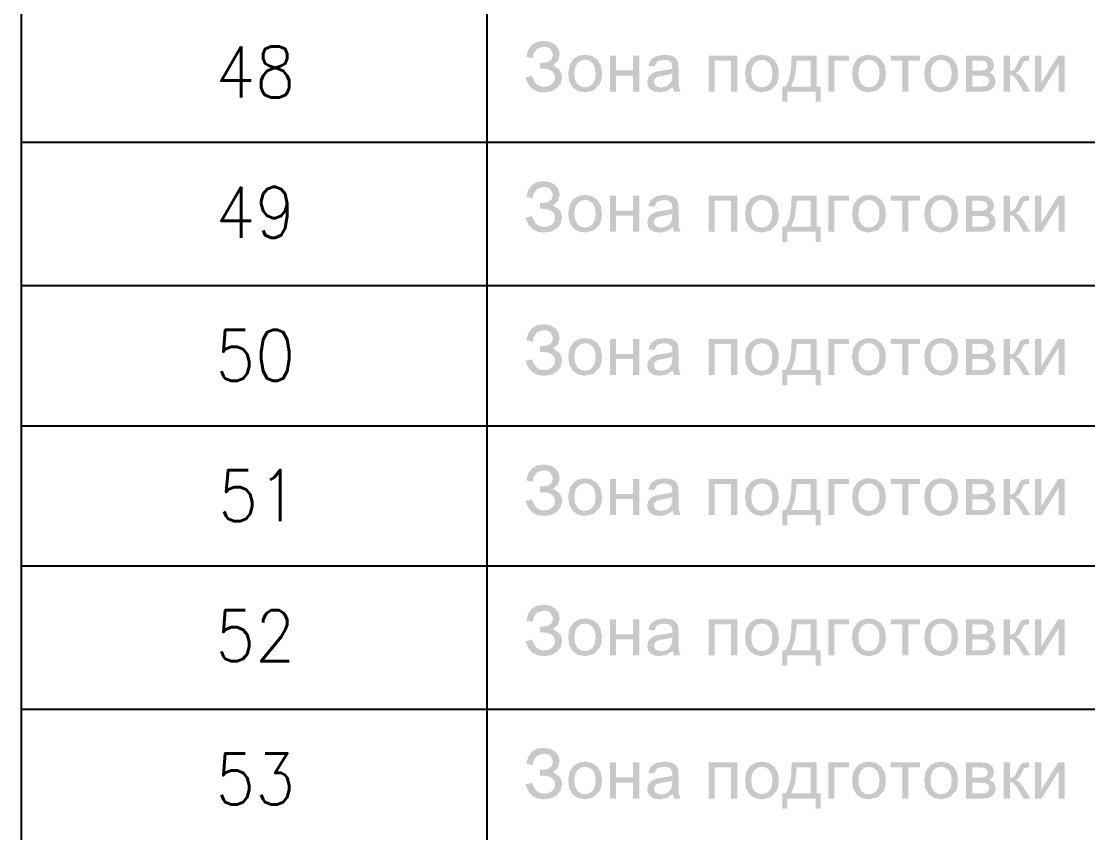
# Model space of a CAD drawing. Header units: millimetres. Extents: x 0 to 420, y 0 to 297.
# Drawn here: x 28.91 to 44.04, y 145.82 to 157.33 of the extents above; entities that cross this region are included whole.
import ezdxf

# ---------------------------------------------------------------- set-up
doc = ezdxf.new("R2010")
doc.units = ezdxf.units.MM
doc.layers.get('0').update_dxf_attribs({"linetype": 'CONTINUOUS'})
doc.styles.get("Standard").update_dxf_attribs({"font": 'STANDARD'})

msp = doc.modelspace()

# ---------------------------------------------------------------- hatches: boundary and pattern name
at = {"true_color": 0x0000fb}
for points in [[(36.063151, 156.536539), (36.152448, 156.55969), (36.207018, 156.456613), (36.258212, 156.417684), (36.323876, 156.404799), (36.390159, 156.414307), (36.440733, 156.442833), (36.472979, 156.485001), (36.483728, 156.535437), (36.47229, 156.587527), (36.438528, 156.628041), (36.384854, 156.654086), (36.315056, 156.662768), (36.270408, 156.662768), (36.270408, 156.744347), (36.369075, 156.751513), (36.429709, 156.789547), (36.456167, 156.859551), (36.419787, 156.940029), (36.377481, 156.965591), (36.322773, 156.974204), (36.231272, 156.947195), (36.178906, 156.876639), (36.164574, 156.810493), (36.074726, 156.830888), (36.102726, 156.929366), (36.153619, 156.999836), (36.227353, 157.042193), (36.323876, 157.056335), (36.416549, 157.041866), (36.488138, 156.998458), (36.533544, 156.935964), (36.548772, 156.863961), (36.525345, 156.775905), (36.455616, 156.710172), (36.546015, 156.648987), (36.573301, 156.598482), (36.582396, 156.539295), (36.564619, 156.455028), (36.511289, 156.386058), (36.42902, 156.340169), (36.324427, 156.324873), (36.232753, 156.338102), (36.158649, 156.377789), (36.102115, 156.443935)], [(37.262359, 156.849078), (37.349451, 156.849078), (37.349451, 156.636309), (37.58978, 156.636309), (37.58978, 156.849078), (37.676872, 156.849078), (37.676872, 156.336999), (37.58978, 156.336999), (37.58978, 156.5641), (37.349451, 156.5641), (37.349451, 156.336999), (37.262359, 156.336999)], [(38.661616, 156.849078), (39.065657, 156.849078), (39.065657, 156.336999), (38.979116, 156.336999), (38.979116, 156.77742), (38.748708, 156.77742), (38.748708, 156.336999), (38.661616, 156.336999)], [(40.358695, 156.849078), (40.653596, 156.849078), (40.653596, 156.77742), (40.445787, 156.77742), (40.445787, 156.336999), (40.358695, 156.336999)], [(41.241101, 156.849078), (41.657268, 156.849078), (41.657268, 156.77742), (41.492455, 156.77742), (41.492455, 156.336999), (41.406465, 156.336999), (41.406465, 156.77742), (41.241101, 156.77742)], [(42.847181, 156.849078), (42.934273, 156.849078), (42.934273, 156.628041), (42.992151, 156.643475), (43.012546, 156.67455), (43.041209, 156.73663), (43.063947, 156.786722), (43.08255, 156.816557), (43.11893, 156.842464), (43.186179, 156.849078), (43.203266, 156.849078), (43.203266, 156.77742), (43.179013, 156.777972), (43.135467, 156.767499), (43.122306, 156.746415), (43.104599, 156.70466), (43.068218, 156.635207), (43.017507, 156.599929), (43.073042, 156.566443), (43.12775, 156.495749), (43.222559, 156.336999), (43.127199, 156.336999), (43.034594, 156.495749), (42.984434, 156.558588), (42.934273, 156.574022), (42.934273, 156.336999), (42.847181, 156.336999)], [(43.289922, 156.849078), (43.377014, 156.849078), (43.377014, 156.458818), (43.617344, 156.849078), (43.71105, 156.849078), (43.71105, 156.336999), (43.62451, 156.336999), (43.62451, 156.725055), (43.383629, 156.336999), (43.289922, 156.336999)], [(36.063151, 154.546873), (36.152448, 154.570024), (36.207018, 154.466946), (36.258212, 154.428017), (36.323876, 154.415132), (36.390159, 154.424641), (36.440733, 154.453166), (36.472979, 154.495334), (36.483728, 154.54577), (36.47229, 154.59786), (36.438528, 154.638374), (36.384854, 154.664419), (36.315056, 154.673101), (36.270408, 154.673101), (36.270408, 154.754681), (36.369075, 154.761847), (36.429709, 154.79988), (36.456167, 154.869885), (36.419787, 154.950362), (36.377481, 154.975925), (36.322773, 154.984538), (36.231272, 154.957528), (36.178906, 154.886972), (36.164574, 154.820827), (36.074726, 154.841222), (36.102726, 154.9397), (36.153619, 155.010169), (36.227353, 155.052527), (36.323876, 155.066669), (36.416549, 155.052199), (36.488138, 155.008791), (36.533544, 154.946297), (36.548772, 154.874295), (36.525345, 154.786238), (36.455616, 154.720505), (36.546015, 154.659321), (36.573301, 154.608815), (36.582396, 154.549629), (36.564619, 154.465362), (36.511289, 154.396391), (36.42902, 154.350502), (36.324427, 154.335206), (36.232753, 154.348435), (36.158649, 154.388123), (36.102115, 154.454268)], [(37.262359, 154.859412), (37.349451, 154.859412), (37.349451, 154.646643), (37.58978, 154.646643), (37.58978, 154.859412), (37.676872, 154.859412), (37.676872, 154.347333), (37.58978, 154.347333), (37.58978, 154.574433), (37.349451, 154.574433), (37.349451, 154.347333), (37.262359, 154.347333)], [(38.661616, 154.859412), (39.065657, 154.859412), (39.065657, 154.347333), (38.979116, 154.347333), (38.979116, 154.787754), (38.748708, 154.787754), (38.748708, 154.347333), (38.661616, 154.347333)], [(40.358695, 154.859412), (40.653596, 154.859412), (40.653596, 154.787754), (40.445787, 154.787754), (40.445787, 154.347333), (40.358695, 154.347333)], [(41.241101, 154.859412), (41.657268, 154.859412), (41.657268, 154.787754), (41.492455, 154.787754), (41.492455, 154.347333), (41.406465, 154.347333), (41.406465, 154.787754), (41.241101, 154.787754)], [(42.847181, 154.859412), (42.934273, 154.859412), (42.934273, 154.638374), (42.992151, 154.653808), (43.012546, 154.684883), (43.041209, 154.746964), (43.063947, 154.797055), (43.08255, 154.82689), (43.11893, 154.852797), (43.186179, 154.859412), (43.203266, 154.859412), (43.203266, 154.787754), (43.179013, 154.788305), (43.135467, 154.777832), (43.122306, 154.756748), (43.104599, 154.714993), (43.068218, 154.64554), (43.017507, 154.610262), (43.073042, 154.576776), (43.12775, 154.506083), (43.222559, 154.347333), (43.127199, 154.347333), (43.034594, 154.506083), (42.984434, 154.568921), (42.934273, 154.584355), (42.934273, 154.347333), (42.847181, 154.347333)], [(43.289922, 154.859412), (43.377014, 154.859412), (43.377014, 154.469151), (43.617344, 154.859412), (43.71105, 154.859412), (43.71105, 154.347333), (43.62451, 154.347333), (43.62451, 154.735388), (43.383629, 154.347333), (43.289922, 154.347333)], [(36.063151, 152.514873), (36.152448, 152.538024), (36.207018, 152.434946), (36.258212, 152.396017), (36.323876, 152.383132), (36.390159, 152.392641), (36.440733, 152.421166), (36.472979, 152.463334), (36.483728, 152.51377), (36.47229, 152.56586), (36.438528, 152.606374), (36.384854, 152.632419), (36.315056, 152.641101), (36.270408, 152.641101), (36.270408, 152.722681), (36.369075, 152.729847), (36.429709, 152.76788), (36.456167, 152.837885), (36.419787, 152.918362), (36.377481, 152.943925), (36.322773, 152.952538), (36.231272, 152.925528), (36.178906, 152.854972), (36.164574, 152.788827), (36.074726, 152.809222), (36.102726, 152.9077), (36.153619, 152.978169), (36.227353, 153.020527), (36.323876, 153.034669), (36.416549, 153.020199), (36.488138, 152.976791), (36.533544, 152.914297), (36.548772, 152.842295), (36.525345, 152.754238), (36.455616, 152.688505), (36.546015, 152.627321), (36.573301, 152.576815), (36.582396, 152.517629), (36.564619, 152.433362), (36.511289, 152.364391), (36.42902, 152.318502), (36.324427, 152.303206), (36.232753, 152.316435), (36.158649, 152.356123), (36.102115, 152.422268)], [(37.262359, 152.827412), (37.349451, 152.827412), (37.349451, 152.614643), (37.58978, 152.614643), (37.58978, 152.827412), (37.676872, 152.827412), (37.676872, 152.315333), (37.58978, 152.315333), (37.58978, 152.542433), (37.349451, 152.542433), (37.349451, 152.315333), (37.262359, 152.315333)], [(38.661616, 152.827412), (39.065657, 152.827412), (39.065657, 152.315333), (38.979116, 152.315333), (38.979116, 152.755754), (38.748708, 152.755754), (38.748708, 152.315333), (38.661616, 152.315333)], [(40.358695, 152.827412), (40.653596, 152.827412), (40.653596, 152.755754), (40.445787, 152.755754), (40.445787, 152.315333), (40.358695, 152.315333)], [(41.241101, 152.827412), (41.657268, 152.827412), (41.657268, 152.755754), (41.492455, 152.755754), (41.492455, 152.315333), (41.406465, 152.315333), (41.406465, 152.755754), (41.241101, 152.755754)], [(42.847181, 152.827412), (42.934273, 152.827412), (42.934273, 152.606374), (42.992151, 152.621808), (43.012546, 152.652883), (43.041209, 152.714964), (43.063947, 152.765055), (43.08255, 152.79489), (43.11893, 152.820797), (43.186179, 152.827412), (43.203266, 152.827412), (43.203266, 152.755754), (43.179013, 152.756305), (43.135467, 152.745832), (43.122306, 152.724748), (43.104599, 152.682993), (43.068218, 152.61354), (43.017507, 152.578262), (43.073042, 152.544776), (43.12775, 152.474083), (43.222559, 152.315333), (43.127199, 152.315333), (43.034594, 152.474083), (42.984434, 152.536921), (42.934273, 152.552355), (42.934273, 152.315333), (42.847181, 152.315333)], [(43.289922, 152.827412), (43.377014, 152.827412), (43.377014, 152.437151), (43.617344, 152.827412), (43.71105, 152.827412), (43.71105, 152.315333), (43.62451, 152.315333), (43.62451, 152.703388), (43.383629, 152.315333), (43.289922, 152.315333)], [(36.063151, 150.525206), (36.152448, 150.548357), (36.207018, 150.44528), (36.258212, 150.40635), (36.323876, 150.393466), (36.390159, 150.402974), (36.440733, 150.431499), (36.472979, 150.473667), (36.483728, 150.524104), (36.47229, 150.576193), (36.438528, 150.616708), (36.384854, 150.642753), (36.315056, 150.651434), (36.270408, 150.651434), (36.270408, 150.733014), (36.369075, 150.74018), (36.429709, 150.778214), (36.456167, 150.848218), (36.419787, 150.928696), (36.377481, 150.954258), (36.322773, 150.962871), (36.231272, 150.935861), (36.178906, 150.865306), (36.164574, 150.79916), (36.074726, 150.819555), (36.102726, 150.918033), (36.153619, 150.988502), (36.227353, 151.03086), (36.323876, 151.045002), (36.416549, 151.030533), (36.488138, 150.987124), (36.533544, 150.92463), (36.548772, 150.852628), (36.525345, 150.764571), (36.455616, 150.698839), (36.546015, 150.637654), (36.573301, 150.587149), (36.582396, 150.527962), (36.564619, 150.443695), (36.511289, 150.374724), (36.42902, 150.328836), (36.324427, 150.313539), (36.232753, 150.326768), (36.158649, 150.366456), (36.102115, 150.432602)], [(37.262359, 150.837745), (37.349451, 150.837745), (37.349451, 150.624976), (37.58978, 150.624976), (37.58978, 150.837745), (37.676872, 150.837745), (37.676872, 150.325666), (37.58978, 150.325666), (37.58978, 150.552767), (37.349451, 150.552767), (37.349451, 150.325666), (37.262359, 150.325666)], [(38.661616, 150.837745), (39.065657, 150.837745), (39.065657, 150.325666), (38.979116, 150.325666), (38.979116, 150.766087), (38.748708, 150.766087), (38.748708, 150.325666), (38.661616, 150.325666)], [(40.358695, 150.837745), (40.653596, 150.837745), (40.653596, 150.766087), (40.445787, 150.766087), (40.445787, 150.325666), (40.358695, 150.325666)], [(41.241101, 150.837745), (41.657268, 150.837745), (41.657268, 150.766087), (41.492455, 150.766087), (41.492455, 150.325666), (41.406465, 150.325666), (41.406465, 150.766087), (41.241101, 150.766087)], [(42.847181, 150.837745), (42.934273, 150.837745), (42.934273, 150.616708), (42.992151, 150.632142), (43.012546, 150.663217), (43.041209, 150.725297), (43.063947, 150.775389), (43.08255, 150.805223), (43.11893, 150.83113), (43.186179, 150.837745), (43.203266, 150.837745), (43.203266, 150.766087), (43.179013, 150.766638), (43.135467, 150.756165), (43.122306, 150.735081), (43.104599, 150.693327), (43.068218, 150.623874), (43.017507, 150.588596), (43.073042, 150.555109), (43.12775, 150.484416), (43.222559, 150.325666), (43.127199, 150.325666), (43.034594, 150.484416), (42.984434, 150.547255), (42.934273, 150.562689), (42.934273, 150.325666), (42.847181, 150.325666)], [(43.289922, 150.837745), (43.377014, 150.837745), (43.377014, 150.447485), (43.617344, 150.837745), (43.71105, 150.837745), (43.71105, 150.325666), (43.62451, 150.325666), (43.62451, 150.713722), (43.383629, 150.325666), (43.289922, 150.325666)], [(36.063151, 148.535539), (36.152448, 148.55869), (36.207018, 148.455613), (36.258212, 148.416684), (36.323876, 148.403799), (36.390159, 148.413307), (36.440733, 148.441833), (36.472979, 148.484001), (36.483728, 148.534437), (36.47229, 148.586527), (36.438528, 148.627041), (36.384854, 148.653086), (36.315056, 148.661768), (36.270408, 148.661768), (36.270408, 148.743347), (36.369075, 148.750513), (36.429709, 148.788547), (36.456167, 148.858551), (36.419787, 148.939029), (36.377481, 148.964592), (36.322773, 148.973204), (36.231272, 148.946195), (36.178906, 148.875639), (36.164574, 148.809493), (36.074726, 148.829888), (36.102726, 148.928366), (36.153619, 148.998836), (36.227353, 149.041193), (36.323876, 149.055335), (36.416549, 149.040866), (36.488138, 148.997458), (36.533544, 148.934964), (36.548772, 148.862961), (36.525345, 148.774905), (36.455616, 148.709172), (36.546015, 148.647987), (36.573301, 148.597482), (36.582396, 148.538295), (36.564619, 148.454028), (36.511289, 148.385058), (36.42902, 148.339169), (36.324427, 148.323873), (36.232753, 148.337102), (36.158649, 148.376789), (36.102115, 148.442935)], [(37.262359, 148.848078), (37.349451, 148.848078), (37.349451, 148.635309), (37.58978, 148.635309), (37.58978, 148.848078), (37.676872, 148.848078), (37.676872, 148.335999), (37.58978, 148.335999), (37.58978, 148.5631), (37.349451, 148.5631), (37.349451, 148.335999), (37.262359, 148.335999)], [(38.661616, 148.848078), (39.065657, 148.848078), (39.065657, 148.335999), (38.979116, 148.335999), (38.979116, 148.77642), (38.748708, 148.77642), (38.748708, 148.335999), (38.661616, 148.335999)], [(40.358695, 148.848078), (40.653596, 148.848078), (40.653596, 148.77642), (40.445787, 148.77642), (40.445787, 148.335999), (40.358695, 148.335999)], [(41.241101, 148.848078), (41.657268, 148.848078), (41.657268, 148.77642), (41.492455, 148.77642), (41.492455, 148.335999), (41.406465, 148.335999), (41.406465, 148.77642), (41.241101, 148.77642)], [(42.847181, 148.848078), (42.934273, 148.848078), (42.934273, 148.627041), (42.992151, 148.642475), (43.012546, 148.67355), (43.041209, 148.73563), (43.063947, 148.785722), (43.08255, 148.815557), (43.11893, 148.841464), (43.186179, 148.848078), (43.203266, 148.848078), (43.203266, 148.77642), (43.179013, 148.776972), (43.135467, 148.766499), (43.122306, 148.745415), (43.104599, 148.70366), (43.068218, 148.634207), (43.017507, 148.598929), (43.073042, 148.565443), (43.12775, 148.494749), (43.222559, 148.335999), (43.127199, 148.335999), (43.034594, 148.494749), (42.984434, 148.557588), (42.934273, 148.573022), (42.934273, 148.335999), (42.847181, 148.335999)], [(43.289922, 148.848078), (43.377014, 148.848078), (43.377014, 148.457818), (43.617344, 148.848078), (43.71105, 148.848078), (43.71105, 148.335999), (43.62451, 148.335999), (43.62451, 148.724055), (43.383629, 148.335999), (43.289922, 148.335999)], [(36.063151, 146.503539), (36.152448, 146.52669), (36.207018, 146.423613), (36.258212, 146.384684), (36.323876, 146.371799), (36.390159, 146.381307), (36.440733, 146.409833), (36.472979, 146.452001), (36.483728, 146.502437), (36.47229, 146.554527), (36.438528, 146.595041), (36.384854, 146.621086), (36.315056, 146.629768), (36.270408, 146.629768), (36.270408, 146.711348), (36.369075, 146.718513), (36.429709, 146.756547), (36.456167, 146.826551), (36.419787, 146.907029), (36.377481, 146.932592), (36.322773, 146.941204), (36.231272, 146.914195), (36.178906, 146.843639), (36.164574, 146.777493), (36.074726, 146.797888), (36.102726, 146.896366), (36.153619, 146.966836), (36.227353, 147.009193), (36.323876, 147.023335), (36.416549, 147.008866), (36.488138, 146.965458), (36.533544, 146.902964), (36.548772, 146.830961), (36.525345, 146.742905), (36.455616, 146.677172), (36.546015, 146.615987), (36.573301, 146.565482), (36.582396, 146.506295), (36.564619, 146.422028), (36.511289, 146.353058), (36.42902, 146.307169), (36.324427, 146.291873), (36.232753, 146.305102), (36.158649, 146.344789), (36.102115, 146.410935)], [(37.262359, 146.816078), (37.349451, 146.816078), (37.349451, 146.603309), (37.58978, 146.603309), (37.58978, 146.816078), (37.676872, 146.816078), (37.676872, 146.303999), (37.58978, 146.303999), (37.58978, 146.5311), (37.349451, 146.5311), (37.349451, 146.303999), (37.262359, 146.303999)], [(38.661616, 146.816078), (39.065657, 146.816078), (39.065657, 146.303999), (38.979116, 146.303999), (38.979116, 146.74442), (38.748708, 146.74442), (38.748708, 146.303999), (38.661616, 146.303999)], [(40.358695, 146.816078), (40.653596, 146.816078), (40.653596, 146.74442), (40.445787, 146.74442), (40.445787, 146.303999), (40.358695, 146.303999)], [(41.241101, 146.816078), (41.657268, 146.816078), (41.657268, 146.74442), (41.492455, 146.74442), (41.492455, 146.303999), (41.406465, 146.303999), (41.406465, 146.74442), (41.241101, 146.74442)], [(42.847181, 146.816078), (42.934273, 146.816078), (42.934273, 146.595041), (42.992151, 146.610475), (43.012546, 146.64155), (43.041209, 146.70363), (43.063947, 146.753722), (43.08255, 146.783557), (43.11893, 146.809464), (43.186179, 146.816078), (43.203266, 146.816078), (43.203266, 146.74442), (43.179013, 146.744972), (43.135467, 146.734499), (43.122306, 146.713415), (43.104599, 146.67166), (43.068218, 146.602207), (43.017507, 146.566929), (43.073042, 146.533443), (43.12775, 146.462749), (43.222559, 146.303999), (43.127199, 146.303999), (43.034594, 146.462749), (42.984434, 146.525588), (42.934273, 146.541022), (42.934273, 146.303999), (42.847181, 146.303999)], [(43.289922, 146.816078), (43.377014, 146.816078), (43.377014, 146.425818), (43.617344, 146.816078), (43.71105, 146.816078), (43.71105, 146.303999), (43.62451, 146.303999), (43.62451, 146.692055), (43.383629, 146.303999), (43.289922, 146.303999)]]:
    msp.add_hatch(color=0, dxfattribs=at).paths.add_polyline_path(points, flags=0)
h = msp.add_hatch(color=0, dxfattribs=at)
h.paths.add_polyline_path([(36.668519, 156.593314), (36.688087, 156.716993), (36.747342, 156.803879), (36.820585, 156.846322), (36.908297, 156.860654), (37.004278, 156.843291), (37.080828, 156.791201), (37.131195, 156.708863), (37.148076, 156.60048), (37.140634, 156.511735), (37.11831, 156.444486), (37.032321, 156.356843), (36.908297, 156.325424), (36.811146, 156.342512), (36.734664, 156.394326), (36.685055, 156.478317)], flags=0)
h.paths.add_polyline_path([(36.757264, 156.593314), (36.768013, 156.506843), (36.800259, 156.445589), (36.848697, 156.40914), (36.908297, 156.397082), (36.967415, 156.409209), (37.015784, 156.44614), (37.04803, 156.508083), (37.058779, 156.596071), (37.04803, 156.679166), (37.015784, 156.739938), (36.967415, 156.776662), (36.908297, 156.788996), (36.848697, 156.776662), (36.800259, 156.739938), (36.768013, 156.678822)], flags=0)
h = msp.add_hatch(color=0, dxfattribs=at)
h.paths.add_polyline_path([(38.153675, 156.400389), (38.06052, 156.34196), (37.964608, 156.325424), (37.889919, 156.335759), (37.835073, 156.366765), (37.801104, 156.413618), (37.789873, 156.472047), (37.806961, 156.540398), (37.851609, 156.590558), (37.914448, 156.619222), (37.991618, 156.632451), (38.082431, 156.64568), (38.145958, 156.662216), (38.146509, 156.684816), (38.140377, 156.729947), (38.122256, 156.759781), (38.080501, 156.781623), (38.023037, 156.788996), (37.932638, 156.767499), (37.889643, 156.691431), (37.804756, 156.703006), (37.84279, 156.791201), (37.919409, 156.842464), (38.035715, 156.860654), (38.1421, 156.84522), (38.202733, 156.806084), (38.229743, 156.747655), (38.234153, 156.667177), (38.234153, 156.551422), (38.235462, 156.452686), (38.239665, 156.398184), (38.261713, 156.336999), (38.170763, 156.336999)], flags=0)
h.paths.add_polyline_path([(38.145958, 156.593866), (38.086909, 156.575951), (38.004296, 156.561344), (37.928779, 156.543705), (37.894604, 156.515593), (37.882477, 156.474252), (37.908384, 156.416374), (37.985554, 156.393223), (38.074851, 156.415272), (38.132178, 156.475354), (38.145958, 156.562446)], flags=0)
h = msp.add_hatch(color=0, dxfattribs=at)
h.paths.add_polyline_path([(39.176279, 156.593314), (39.195847, 156.716993), (39.255103, 156.803879), (39.328345, 156.846322), (39.416058, 156.860654), (39.512038, 156.843291), (39.588588, 156.791201), (39.638955, 156.708863), (39.655836, 156.60048), (39.648395, 156.511735), (39.626071, 156.444486), (39.540081, 156.356843), (39.416058, 156.325424), (39.318906, 156.342512), (39.242425, 156.394326), (39.192815, 156.478317)], flags=0)
h.paths.add_polyline_path([(39.265025, 156.593314), (39.275773, 156.506843), (39.308019, 156.445589), (39.356457, 156.40914), (39.416058, 156.397082), (39.475175, 156.409209), (39.523544, 156.44614), (39.555791, 156.508083), (39.566539, 156.596071), (39.555791, 156.679166), (39.523544, 156.739938), (39.475175, 156.776662), (39.416058, 156.788996), (39.356457, 156.776662), (39.308019, 156.739938), (39.275773, 156.678822)], flags=0)
h = msp.add_hatch(color=0, dxfattribs=at)
h.paths.add_polyline_path([(39.837918, 156.849078), (40.195106, 156.849078), (40.195106, 156.408657), (40.250779, 156.408657), (40.250779, 156.19203), (40.179121, 156.19203), (40.179121, 156.336999), (39.776182, 156.336999), (39.776182, 156.19203), (39.704524, 156.19203), (39.704524, 156.408657), (39.750275, 156.408657), (39.789859, 156.482667), (39.817661, 156.580705), (39.833681, 156.702825)], flags=0)
h.paths.add_polyline_path([(39.910679, 156.77742), (39.886356, 156.560379), (39.833509, 156.408657), (40.108565, 156.408657), (40.108565, 156.77742)], flags=0)
h = msp.add_hatch(color=0, dxfattribs=at)
h.paths.add_polyline_path([(40.694665, 156.593314), (40.714233, 156.716993), (40.773489, 156.803879), (40.846732, 156.846322), (40.934444, 156.860654), (41.030424, 156.843291), (41.106974, 156.791201), (41.157341, 156.708863), (41.174222, 156.60048), (41.166781, 156.511735), (41.144457, 156.444486), (41.058467, 156.356843), (40.934444, 156.325424), (40.837292, 156.342512), (40.760811, 156.394326), (40.711202, 156.478317)], flags=0)
h.paths.add_polyline_path([(40.783411, 156.593314), (40.794159, 156.506843), (40.826406, 156.445589), (40.874844, 156.40914), (40.934444, 156.397082), (40.993562, 156.409209), (41.041931, 156.44614), (41.074177, 156.508083), (41.084926, 156.596071), (41.074177, 156.679166), (41.041931, 156.739938), (40.993562, 156.776662), (40.934444, 156.788996), (40.874844, 156.776662), (40.826406, 156.739938), (40.794159, 156.678822)], flags=0)
h = msp.add_hatch(color=0, dxfattribs=at)
h.paths.add_polyline_path([(41.718364, 156.593314), (41.737932, 156.716993), (41.797188, 156.803879), (41.870431, 156.846322), (41.958143, 156.860654), (42.054123, 156.843291), (42.130673, 156.791201), (42.181041, 156.708863), (42.197922, 156.60048), (42.19048, 156.511735), (42.168156, 156.444486), (42.082166, 156.356843), (41.958143, 156.325424), (41.860991, 156.342512), (41.78451, 156.394326), (41.734901, 156.478317)], flags=0)
h.paths.add_polyline_path([(41.80711, 156.593314), (41.817859, 156.506843), (41.850105, 156.445589), (41.898543, 156.40914), (41.958143, 156.397082), (42.017261, 156.409209), (42.06563, 156.44614), (42.097876, 156.508083), (42.108625, 156.596071), (42.097876, 156.679166), (42.06563, 156.739938), (42.017261, 156.776662), (41.958143, 156.788996), (41.898543, 156.776662), (41.850105, 156.739938), (41.817859, 156.678822)], flags=0)
h = msp.add_hatch(color=0, dxfattribs=at)
h.paths.add_polyline_path([(42.312204, 156.849078), (42.512296, 156.849078), (42.576443, 156.845909), (42.621987, 156.836952), (42.683723, 156.791752), (42.709631, 156.713479), (42.694197, 156.648987), (42.648997, 156.603788), (42.708528, 156.558588), (42.732782, 156.480315), (42.717141, 156.416788), (42.680416, 156.372277), (42.622539, 156.34575), (42.543164, 156.336999), (42.312204, 156.336999)], flags=0)
h.paths.add_polyline_path([(42.399296, 156.633553), (42.491901, 156.633553), (42.567417, 156.639065), (42.6049, 156.662768), (42.621436, 156.705211), (42.592773, 156.761435), (42.553843, 156.773355), (42.494657, 156.77742), (42.399296, 156.77742)], flags=0)
h.paths.add_polyline_path([(42.399296, 156.408657), (42.513398, 156.408657), (42.575479, 156.41286), (42.614822, 156.425745), (42.643485, 156.484725), (42.6275, 156.529925), (42.586158, 156.556934), (42.504027, 156.562446), (42.399296, 156.562446)], flags=0)
h = msp.add_hatch(color=0, dxfattribs=at)
h.paths.add_polyline_path([(36.668519, 154.603648), (36.688087, 154.727327), (36.747342, 154.814212), (36.820585, 154.856656), (36.908297, 154.870987), (37.004278, 154.853624), (37.080828, 154.801534), (37.131195, 154.719196), (37.148076, 154.610814), (37.140634, 154.522068), (37.11831, 154.45482), (37.032321, 154.367176), (36.908297, 154.335757), (36.811146, 154.352845), (36.734664, 154.404659), (36.685055, 154.488651)], flags=0)
h.paths.add_polyline_path([(36.757264, 154.603648), (36.768013, 154.517176), (36.800259, 154.455922), (36.848697, 154.419473), (36.908297, 154.407415), (36.967415, 154.419542), (37.015784, 154.456473), (37.04803, 154.518416), (37.058779, 154.606404), (37.04803, 154.6895), (37.015784, 154.750271), (36.967415, 154.786996), (36.908297, 154.799329), (36.848697, 154.786996), (36.800259, 154.750271), (36.768013, 154.689155)], flags=0)
h = msp.add_hatch(color=0, dxfattribs=at)
h.paths.add_polyline_path([(38.153675, 154.410722), (38.06052, 154.352294), (37.964608, 154.335757), (37.889919, 154.346092), (37.835073, 154.377098), (37.801104, 154.423952), (37.789873, 154.48238), (37.806961, 154.550731), (37.851609, 154.600892), (37.914448, 154.629555), (37.991618, 154.642784), (38.082431, 154.656013), (38.145958, 154.67255), (38.146509, 154.69515), (38.140377, 154.74028), (38.122256, 154.770115), (38.080501, 154.791957), (38.023037, 154.799329), (37.932638, 154.777832), (37.889643, 154.701764), (37.804756, 154.71334), (37.84279, 154.801534), (37.919409, 154.852797), (38.035715, 154.870987), (38.1421, 154.855553), (38.202733, 154.816417), (38.229743, 154.757988), (38.234153, 154.677511), (38.234153, 154.561755), (38.235462, 154.463019), (38.239665, 154.408518), (38.261713, 154.347333), (38.170763, 154.347333)], flags=0)
h.paths.add_polyline_path([(38.145958, 154.604199), (38.086909, 154.586285), (38.004296, 154.571677), (37.928779, 154.554038), (37.894604, 154.525926), (37.882477, 154.484585), (37.908384, 154.426708), (37.985554, 154.403557), (38.074851, 154.425605), (38.132178, 154.485688), (38.145958, 154.57278)], flags=0)
h = msp.add_hatch(color=0, dxfattribs=at)
h.paths.add_polyline_path([(39.176279, 154.603648), (39.195847, 154.727327), (39.255103, 154.814212), (39.328345, 154.856656), (39.416058, 154.870987), (39.512038, 154.853624), (39.588588, 154.801534), (39.638955, 154.719196), (39.655836, 154.610814), (39.648395, 154.522068), (39.626071, 154.45482), (39.540081, 154.367176), (39.416058, 154.335757), (39.318906, 154.352845), (39.242425, 154.404659), (39.192815, 154.488651)], flags=0)
h.paths.add_polyline_path([(39.265025, 154.603648), (39.275773, 154.517176), (39.308019, 154.455922), (39.356457, 154.419473), (39.416058, 154.407415), (39.475175, 154.419542), (39.523544, 154.456473), (39.555791, 154.518416), (39.566539, 154.606404), (39.555791, 154.6895), (39.523544, 154.750271), (39.475175, 154.786996), (39.416058, 154.799329), (39.356457, 154.786996), (39.308019, 154.750271), (39.275773, 154.689155)], flags=0)
h = msp.add_hatch(color=0, dxfattribs=at)
h.paths.add_polyline_path([(39.837918, 154.859412), (40.195106, 154.859412), (40.195106, 154.418991), (40.250779, 154.418991), (40.250779, 154.202363), (40.179121, 154.202363), (40.179121, 154.347333), (39.776182, 154.347333), (39.776182, 154.202363), (39.704524, 154.202363), (39.704524, 154.418991), (39.750275, 154.418991), (39.789859, 154.493), (39.817661, 154.591039), (39.833681, 154.713159)], flags=0)
h.paths.add_polyline_path([(39.910679, 154.787754), (39.886356, 154.570713), (39.833509, 154.418991), (40.108565, 154.418991), (40.108565, 154.787754)], flags=0)
h = msp.add_hatch(color=0, dxfattribs=at)
h.paths.add_polyline_path([(40.694665, 154.603648), (40.714233, 154.727327), (40.773489, 154.814212), (40.846732, 154.856656), (40.934444, 154.870987), (41.030424, 154.853624), (41.106974, 154.801534), (41.157341, 154.719196), (41.174222, 154.610814), (41.166781, 154.522068), (41.144457, 154.45482), (41.058467, 154.367176), (40.934444, 154.335757), (40.837292, 154.352845), (40.760811, 154.404659), (40.711202, 154.488651)], flags=0)
h.paths.add_polyline_path([(40.783411, 154.603648), (40.794159, 154.517176), (40.826406, 154.455922), (40.874844, 154.419473), (40.934444, 154.407415), (40.993562, 154.419542), (41.041931, 154.456473), (41.074177, 154.518416), (41.084926, 154.606404), (41.074177, 154.6895), (41.041931, 154.750271), (40.993562, 154.786996), (40.934444, 154.799329), (40.874844, 154.786996), (40.826406, 154.750271), (40.794159, 154.689155)], flags=0)
h = msp.add_hatch(color=0, dxfattribs=at)
h.paths.add_polyline_path([(41.718364, 154.603648), (41.737932, 154.727327), (41.797188, 154.814212), (41.870431, 154.856656), (41.958143, 154.870987), (42.054123, 154.853624), (42.130673, 154.801534), (42.181041, 154.719196), (42.197922, 154.610814), (42.19048, 154.522068), (42.168156, 154.45482), (42.082166, 154.367176), (41.958143, 154.335757), (41.860991, 154.352845), (41.78451, 154.404659), (41.734901, 154.488651)], flags=0)
h.paths.add_polyline_path([(41.80711, 154.603648), (41.817859, 154.517176), (41.850105, 154.455922), (41.898543, 154.419473), (41.958143, 154.407415), (42.017261, 154.419542), (42.06563, 154.456473), (42.097876, 154.518416), (42.108625, 154.606404), (42.097876, 154.6895), (42.06563, 154.750271), (42.017261, 154.786996), (41.958143, 154.799329), (41.898543, 154.786996), (41.850105, 154.750271), (41.817859, 154.689155)], flags=0)
h = msp.add_hatch(color=0, dxfattribs=at)
h.paths.add_polyline_path([(42.312204, 154.859412), (42.512296, 154.859412), (42.576443, 154.856242), (42.621987, 154.847285), (42.683723, 154.802085), (42.709631, 154.723813), (42.694197, 154.659321), (42.648997, 154.614121), (42.708528, 154.568921), (42.732782, 154.490649), (42.717141, 154.427121), (42.680416, 154.38261), (42.622539, 154.356083), (42.543164, 154.347333), (42.312204, 154.347333)], flags=0)
h.paths.add_polyline_path([(42.399296, 154.643887), (42.491901, 154.643887), (42.567417, 154.649399), (42.6049, 154.673101), (42.621436, 154.715545), (42.592773, 154.771768), (42.553843, 154.783689), (42.494657, 154.787754), (42.399296, 154.787754)], flags=0)
h.paths.add_polyline_path([(42.399296, 154.418991), (42.513398, 154.418991), (42.575479, 154.423194), (42.614822, 154.436078), (42.643485, 154.495058), (42.6275, 154.540258), (42.586158, 154.567268), (42.504027, 154.57278), (42.399296, 154.57278)], flags=0)
h = msp.add_hatch(color=0, dxfattribs=at)
h.paths.add_polyline_path([(36.668519, 152.571648), (36.688087, 152.695327), (36.747342, 152.782212), (36.820585, 152.824656), (36.908297, 152.838987), (37.004278, 152.821624), (37.080828, 152.769534), (37.131195, 152.687196), (37.148076, 152.578814), (37.140634, 152.490068), (37.11831, 152.42282), (37.032321, 152.335176), (36.908297, 152.303757), (36.811146, 152.320845), (36.734664, 152.372659), (36.685055, 152.456651)], flags=0)
h.paths.add_polyline_path([(36.757264, 152.571648), (36.768013, 152.485176), (36.800259, 152.423922), (36.848697, 152.387473), (36.908297, 152.375415), (36.967415, 152.387542), (37.015784, 152.424473), (37.04803, 152.486416), (37.058779, 152.574404), (37.04803, 152.6575), (37.015784, 152.718271), (36.967415, 152.754996), (36.908297, 152.767329), (36.848697, 152.754996), (36.800259, 152.718271), (36.768013, 152.657155)], flags=0)
h = msp.add_hatch(color=0, dxfattribs=at)
h.paths.add_polyline_path([(38.153675, 152.378722), (38.06052, 152.320294), (37.964608, 152.303757), (37.889919, 152.314092), (37.835073, 152.345098), (37.801104, 152.391952), (37.789873, 152.45038), (37.806961, 152.518731), (37.851609, 152.568892), (37.914448, 152.597555), (37.991618, 152.610784), (38.082431, 152.624013), (38.145958, 152.64055), (38.146509, 152.66315), (38.140377, 152.70828), (38.122256, 152.738115), (38.080501, 152.759957), (38.023037, 152.767329), (37.932638, 152.745832), (37.889643, 152.669764), (37.804756, 152.68134), (37.84279, 152.769534), (37.919409, 152.820797), (38.035715, 152.838987), (38.1421, 152.823553), (38.202733, 152.784417), (38.229743, 152.725988), (38.234153, 152.645511), (38.234153, 152.529755), (38.235462, 152.431019), (38.239665, 152.376518), (38.261713, 152.315333), (38.170763, 152.315333)], flags=0)
h.paths.add_polyline_path([(38.145958, 152.572199), (38.086909, 152.554285), (38.004296, 152.539677), (37.928779, 152.522038), (37.894604, 152.493926), (37.882477, 152.452585), (37.908384, 152.394708), (37.985554, 152.371557), (38.074851, 152.393605), (38.132178, 152.453688), (38.145958, 152.54078)], flags=0)
h = msp.add_hatch(color=0, dxfattribs=at)
h.paths.add_polyline_path([(39.176279, 152.571648), (39.195847, 152.695327), (39.255103, 152.782212), (39.328345, 152.824656), (39.416058, 152.838987), (39.512038, 152.821624), (39.588588, 152.769534), (39.638955, 152.687196), (39.655836, 152.578814), (39.648395, 152.490068), (39.626071, 152.42282), (39.540081, 152.335176), (39.416058, 152.303757), (39.318906, 152.320845), (39.242425, 152.372659), (39.192815, 152.456651)], flags=0)
h.paths.add_polyline_path([(39.265025, 152.571648), (39.275773, 152.485176), (39.308019, 152.423922), (39.356457, 152.387473), (39.416058, 152.375415), (39.475175, 152.387542), (39.523544, 152.424473), (39.555791, 152.486416), (39.566539, 152.574404), (39.555791, 152.6575), (39.523544, 152.718271), (39.475175, 152.754996), (39.416058, 152.767329), (39.356457, 152.754996), (39.308019, 152.718271), (39.275773, 152.657155)], flags=0)
h = msp.add_hatch(color=0, dxfattribs=at)
h.paths.add_polyline_path([(39.837918, 152.827412), (40.195106, 152.827412), (40.195106, 152.386991), (40.250779, 152.386991), (40.250779, 152.170363), (40.179121, 152.170363), (40.179121, 152.315333), (39.776182, 152.315333), (39.776182, 152.170363), (39.704524, 152.170363), (39.704524, 152.386991), (39.750275, 152.386991), (39.789859, 152.461), (39.817661, 152.559039), (39.833681, 152.681159)], flags=0)
h.paths.add_polyline_path([(39.910679, 152.755754), (39.886356, 152.538713), (39.833509, 152.386991), (40.108565, 152.386991), (40.108565, 152.755754)], flags=0)
h = msp.add_hatch(color=0, dxfattribs=at)
h.paths.add_polyline_path([(40.694665, 152.571648), (40.714233, 152.695327), (40.773489, 152.782212), (40.846732, 152.824656), (40.934444, 152.838987), (41.030424, 152.821624), (41.106974, 152.769534), (41.157341, 152.687196), (41.174222, 152.578814), (41.166781, 152.490068), (41.144457, 152.42282), (41.058467, 152.335176), (40.934444, 152.303757), (40.837292, 152.320845), (40.760811, 152.372659), (40.711202, 152.456651)], flags=0)
h.paths.add_polyline_path([(40.783411, 152.571648), (40.794159, 152.485176), (40.826406, 152.423922), (40.874844, 152.387473), (40.934444, 152.375415), (40.993562, 152.387542), (41.041931, 152.424473), (41.074177, 152.486416), (41.084926, 152.574404), (41.074177, 152.6575), (41.041931, 152.718271), (40.993562, 152.754996), (40.934444, 152.767329), (40.874844, 152.754996), (40.826406, 152.718271), (40.794159, 152.657155)], flags=0)
h = msp.add_hatch(color=0, dxfattribs=at)
h.paths.add_polyline_path([(41.718364, 152.571648), (41.737932, 152.695327), (41.797188, 152.782212), (41.870431, 152.824656), (41.958143, 152.838987), (42.054123, 152.821624), (42.130673, 152.769534), (42.181041, 152.687196), (42.197922, 152.578814), (42.19048, 152.490068), (42.168156, 152.42282), (42.082166, 152.335176), (41.958143, 152.303757), (41.860991, 152.320845), (41.78451, 152.372659), (41.734901, 152.456651)], flags=0)
h.paths.add_polyline_path([(41.80711, 152.571648), (41.817859, 152.485176), (41.850105, 152.423922), (41.898543, 152.387473), (41.958143, 152.375415), (42.017261, 152.387542), (42.06563, 152.424473), (42.097876, 152.486416), (42.108625, 152.574404), (42.097876, 152.6575), (42.06563, 152.718271), (42.017261, 152.754996), (41.958143, 152.767329), (41.898543, 152.754996), (41.850105, 152.718271), (41.817859, 152.657155)], flags=0)
h = msp.add_hatch(color=0, dxfattribs=at)
h.paths.add_polyline_path([(42.312204, 152.827412), (42.512296, 152.827412), (42.576443, 152.824242), (42.621987, 152.815285), (42.683723, 152.770085), (42.709631, 152.691813), (42.694197, 152.627321), (42.648997, 152.582121), (42.708528, 152.536921), (42.732782, 152.458649), (42.717141, 152.395121), (42.680416, 152.350611), (42.622539, 152.324083), (42.543164, 152.315333), (42.312204, 152.315333)], flags=0)
h.paths.add_polyline_path([(42.399296, 152.611887), (42.491901, 152.611887), (42.567417, 152.617399), (42.6049, 152.641101), (42.621436, 152.683545), (42.592773, 152.739768), (42.553843, 152.751689), (42.494657, 152.755754), (42.399296, 152.755754)], flags=0)
h.paths.add_polyline_path([(42.399296, 152.386991), (42.513398, 152.386991), (42.575479, 152.391194), (42.614822, 152.404078), (42.643485, 152.463058), (42.6275, 152.508258), (42.586158, 152.535268), (42.504027, 152.54078), (42.399296, 152.54078)], flags=0)
h = msp.add_hatch(color=0, dxfattribs=at)
h.paths.add_polyline_path([(36.668519, 150.581981), (36.688087, 150.70566), (36.747342, 150.792545), (36.820585, 150.834989), (36.908297, 150.849321), (37.004278, 150.831957), (37.080828, 150.779867), (37.131195, 150.69753), (37.148076, 150.589147), (37.140634, 150.500401), (37.11831, 150.433153), (37.032321, 150.34551), (36.908297, 150.314091), (36.811146, 150.331178), (36.734664, 150.382992), (36.685055, 150.466984)], flags=0)
h.paths.add_polyline_path([(36.757264, 150.581981), (36.768013, 150.495509), (36.800259, 150.434255), (36.848697, 150.397806), (36.908297, 150.385749), (36.967415, 150.397875), (37.015784, 150.434807), (37.04803, 150.49675), (37.058779, 150.584737), (37.04803, 150.667833), (37.015784, 150.728604), (36.967415, 150.765329), (36.908297, 150.777663), (36.848697, 150.765329), (36.800259, 150.728604), (36.768013, 150.667488)], flags=0)
h = msp.add_hatch(color=0, dxfattribs=at)
h.paths.add_polyline_path([(38.153675, 150.389056), (38.06052, 150.330627), (37.964608, 150.314091), (37.889919, 150.324426), (37.835073, 150.355432), (37.801104, 150.402285), (37.789873, 150.460714), (37.806961, 150.529065), (37.851609, 150.579225), (37.914448, 150.607888), (37.991618, 150.621117), (38.082431, 150.634347), (38.145958, 150.650883), (38.146509, 150.673483), (38.140377, 150.718614), (38.122256, 150.748448), (38.080501, 150.77029), (38.023037, 150.777663), (37.932638, 150.756165), (37.889643, 150.680097), (37.804756, 150.691673), (37.84279, 150.779867), (37.919409, 150.83113), (38.035715, 150.849321), (38.1421, 150.833887), (38.202733, 150.79475), (38.229743, 150.736321), (38.234153, 150.655844), (38.234153, 150.540089), (38.235462, 150.441352), (38.239665, 150.386851), (38.261713, 150.325666), (38.170763, 150.325666)], flags=0)
h.paths.add_polyline_path([(38.145958, 150.582532), (38.086909, 150.564618), (38.004296, 150.550011), (37.928779, 150.532372), (37.894604, 150.50426), (37.882477, 150.462919), (37.908384, 150.405041), (37.985554, 150.38189), (38.074851, 150.403939), (38.132178, 150.464021), (38.145958, 150.551113)], flags=0)
h = msp.add_hatch(color=0, dxfattribs=at)
h.paths.add_polyline_path([(39.176279, 150.581981), (39.195847, 150.70566), (39.255103, 150.792545), (39.328345, 150.834989), (39.416058, 150.849321), (39.512038, 150.831957), (39.588588, 150.779867), (39.638955, 150.69753), (39.655836, 150.589147), (39.648395, 150.500401), (39.626071, 150.433153), (39.540081, 150.34551), (39.416058, 150.314091), (39.318906, 150.331178), (39.242425, 150.382992), (39.192815, 150.466984)], flags=0)
h.paths.add_polyline_path([(39.265025, 150.581981), (39.275773, 150.495509), (39.308019, 150.434255), (39.356457, 150.397806), (39.416058, 150.385749), (39.475175, 150.397875), (39.523544, 150.434807), (39.555791, 150.49675), (39.566539, 150.584737), (39.555791, 150.667833), (39.523544, 150.728604), (39.475175, 150.765329), (39.416058, 150.777663), (39.356457, 150.765329), (39.308019, 150.728604), (39.275773, 150.667488)], flags=0)
h = msp.add_hatch(color=0, dxfattribs=at)
h.paths.add_polyline_path([(39.837918, 150.837745), (40.195106, 150.837745), (40.195106, 150.397324), (40.250779, 150.397324), (40.250779, 150.180696), (40.179121, 150.180696), (40.179121, 150.325666), (39.776182, 150.325666), (39.776182, 150.180696), (39.704524, 150.180696), (39.704524, 150.397324), (39.750275, 150.397324), (39.789859, 150.471333), (39.817661, 150.569372), (39.833681, 150.691492)], flags=0)
h.paths.add_polyline_path([(39.910679, 150.766087), (39.886356, 150.549046), (39.833509, 150.397324), (40.108565, 150.397324), (40.108565, 150.766087)], flags=0)
h = msp.add_hatch(color=0, dxfattribs=at)
h.paths.add_polyline_path([(40.694665, 150.581981), (40.714233, 150.70566), (40.773489, 150.792545), (40.846732, 150.834989), (40.934444, 150.849321), (41.030424, 150.831957), (41.106974, 150.779867), (41.157341, 150.69753), (41.174222, 150.589147), (41.166781, 150.500401), (41.144457, 150.433153), (41.058467, 150.34551), (40.934444, 150.314091), (40.837292, 150.331178), (40.760811, 150.382992), (40.711202, 150.466984)], flags=0)
h.paths.add_polyline_path([(40.783411, 150.581981), (40.794159, 150.495509), (40.826406, 150.434255), (40.874844, 150.397806), (40.934444, 150.385749), (40.993562, 150.397875), (41.041931, 150.434807), (41.074177, 150.49675), (41.084926, 150.584737), (41.074177, 150.667833), (41.041931, 150.728604), (40.993562, 150.765329), (40.934444, 150.777663), (40.874844, 150.765329), (40.826406, 150.728604), (40.794159, 150.667488)], flags=0)
h = msp.add_hatch(color=0, dxfattribs=at)
h.paths.add_polyline_path([(41.718364, 150.581981), (41.737932, 150.70566), (41.797188, 150.792545), (41.870431, 150.834989), (41.958143, 150.849321), (42.054123, 150.831957), (42.130673, 150.779867), (42.181041, 150.69753), (42.197922, 150.589147), (42.19048, 150.500401), (42.168156, 150.433153), (42.082166, 150.34551), (41.958143, 150.314091), (41.860991, 150.331178), (41.78451, 150.382992), (41.734901, 150.466984)], flags=0)
h.paths.add_polyline_path([(41.80711, 150.581981), (41.817859, 150.495509), (41.850105, 150.434255), (41.898543, 150.397806), (41.958143, 150.385749), (42.017261, 150.397875), (42.06563, 150.434807), (42.097876, 150.49675), (42.108625, 150.584737), (42.097876, 150.667833), (42.06563, 150.728604), (42.017261, 150.765329), (41.958143, 150.777663), (41.898543, 150.765329), (41.850105, 150.728604), (41.817859, 150.667488)], flags=0)
h = msp.add_hatch(color=0, dxfattribs=at)
h.paths.add_polyline_path([(42.312204, 150.837745), (42.512296, 150.837745), (42.576443, 150.834576), (42.621987, 150.825618), (42.683723, 150.780419), (42.709631, 150.702146), (42.694197, 150.637654), (42.648997, 150.592454), (42.708528, 150.547255), (42.732782, 150.468982), (42.717141, 150.405454), (42.680416, 150.360944), (42.622539, 150.334417), (42.543164, 150.325666), (42.312204, 150.325666)], flags=0)
h.paths.add_polyline_path([(42.399296, 150.62222), (42.491901, 150.62222), (42.567417, 150.627732), (42.6049, 150.651434), (42.621436, 150.693878), (42.592773, 150.750102), (42.553843, 150.762022), (42.494657, 150.766087), (42.399296, 150.766087)], flags=0)
h.paths.add_polyline_path([(42.399296, 150.397324), (42.513398, 150.397324), (42.575479, 150.401527), (42.614822, 150.414412), (42.643485, 150.473392), (42.6275, 150.518591), (42.586158, 150.545601), (42.504027, 150.551113), (42.399296, 150.551113)], flags=0)
h = msp.add_hatch(color=0, dxfattribs=at)
h.paths.add_polyline_path([(36.668519, 148.592315), (36.688087, 148.715993), (36.747342, 148.802879), (36.820585, 148.845322), (36.908297, 148.859654), (37.004278, 148.842291), (37.080828, 148.790201), (37.131195, 148.707863), (37.148076, 148.59948), (37.140634, 148.510735), (37.11831, 148.443486), (37.032321, 148.355843), (36.908297, 148.324424), (36.811146, 148.341512), (36.734664, 148.393326), (36.685055, 148.477317)], flags=0)
h.paths.add_polyline_path([(36.757264, 148.592315), (36.768013, 148.505843), (36.800259, 148.444589), (36.848697, 148.40814), (36.908297, 148.396082), (36.967415, 148.408209), (37.015784, 148.44514), (37.04803, 148.507083), (37.058779, 148.595071), (37.04803, 148.678166), (37.015784, 148.738938), (36.967415, 148.775662), (36.908297, 148.787996), (36.848697, 148.775662), (36.800259, 148.738938), (36.768013, 148.677822)], flags=0)
h = msp.add_hatch(color=0, dxfattribs=at)
h.paths.add_polyline_path([(38.153675, 148.399389), (38.06052, 148.34096), (37.964608, 148.324424), (37.889919, 148.334759), (37.835073, 148.365765), (37.801104, 148.412618), (37.789873, 148.471047), (37.806961, 148.539398), (37.851609, 148.589558), (37.914448, 148.618222), (37.991618, 148.631451), (38.082431, 148.64468), (38.145958, 148.661216), (38.146509, 148.683816), (38.140377, 148.728947), (38.122256, 148.758782), (38.080501, 148.780623), (38.023037, 148.787996), (37.932638, 148.766499), (37.889643, 148.690431), (37.804756, 148.702006), (37.84279, 148.790201), (37.919409, 148.841464), (38.035715, 148.859654), (38.1421, 148.84422), (38.202733, 148.805084), (38.229743, 148.746655), (38.234153, 148.666177), (38.234153, 148.550422), (38.235462, 148.451686), (38.239665, 148.397184), (38.261713, 148.335999), (38.170763, 148.335999)], flags=0)
h.paths.add_polyline_path([(38.145958, 148.592866), (38.086909, 148.574951), (38.004296, 148.560344), (37.928779, 148.542705), (37.894604, 148.514593), (37.882477, 148.473252), (37.908384, 148.415374), (37.985554, 148.392223), (38.074851, 148.414272), (38.132178, 148.474354), (38.145958, 148.561446)], flags=0)
h = msp.add_hatch(color=0, dxfattribs=at)
h.paths.add_polyline_path([(39.176279, 148.592315), (39.195847, 148.715993), (39.255103, 148.802879), (39.328345, 148.845322), (39.416058, 148.859654), (39.512038, 148.842291), (39.588588, 148.790201), (39.638955, 148.707863), (39.655836, 148.59948), (39.648395, 148.510735), (39.626071, 148.443486), (39.540081, 148.355843), (39.416058, 148.324424), (39.318906, 148.341512), (39.242425, 148.393326), (39.192815, 148.477317)], flags=0)
h.paths.add_polyline_path([(39.265025, 148.592315), (39.275773, 148.505843), (39.308019, 148.444589), (39.356457, 148.40814), (39.416058, 148.396082), (39.475175, 148.408209), (39.523544, 148.44514), (39.555791, 148.507083), (39.566539, 148.595071), (39.555791, 148.678166), (39.523544, 148.738938), (39.475175, 148.775662), (39.416058, 148.787996), (39.356457, 148.775662), (39.308019, 148.738938), (39.275773, 148.677822)], flags=0)
h = msp.add_hatch(color=0, dxfattribs=at)
h.paths.add_polyline_path([(39.837918, 148.848078), (40.195106, 148.848078), (40.195106, 148.407657), (40.250779, 148.407657), (40.250779, 148.19103), (40.179121, 148.19103), (40.179121, 148.335999), (39.776182, 148.335999), (39.776182, 148.19103), (39.704524, 148.19103), (39.704524, 148.407657), (39.750275, 148.407657), (39.789859, 148.481667), (39.817661, 148.579705), (39.833681, 148.701825)], flags=0)
h.paths.add_polyline_path([(39.910679, 148.77642), (39.886356, 148.559379), (39.833509, 148.407657), (40.108565, 148.407657), (40.108565, 148.77642)], flags=0)
h = msp.add_hatch(color=0, dxfattribs=at)
h.paths.add_polyline_path([(40.694665, 148.592315), (40.714233, 148.715993), (40.773489, 148.802879), (40.846732, 148.845322), (40.934444, 148.859654), (41.030424, 148.842291), (41.106974, 148.790201), (41.157341, 148.707863), (41.174222, 148.59948), (41.166781, 148.510735), (41.144457, 148.443486), (41.058467, 148.355843), (40.934444, 148.324424), (40.837292, 148.341512), (40.760811, 148.393326), (40.711202, 148.477317)], flags=0)
h.paths.add_polyline_path([(40.783411, 148.592315), (40.794159, 148.505843), (40.826406, 148.444589), (40.874844, 148.40814), (40.934444, 148.396082), (40.993562, 148.408209), (41.041931, 148.44514), (41.074177, 148.507083), (41.084926, 148.595071), (41.074177, 148.678166), (41.041931, 148.738938), (40.993562, 148.775662), (40.934444, 148.787996), (40.874844, 148.775662), (40.826406, 148.738938), (40.794159, 148.677822)], flags=0)
h = msp.add_hatch(color=0, dxfattribs=at)
h.paths.add_polyline_path([(41.718364, 148.592315), (41.737932, 148.715993), (41.797188, 148.802879), (41.870431, 148.845322), (41.958143, 148.859654), (42.054123, 148.842291), (42.130673, 148.790201), (42.181041, 148.707863), (42.197922, 148.59948), (42.19048, 148.510735), (42.168156, 148.443486), (42.082166, 148.355843), (41.958143, 148.324424), (41.860991, 148.341512), (41.78451, 148.393326), (41.734901, 148.477317)], flags=0)
h.paths.add_polyline_path([(41.80711, 148.592315), (41.817859, 148.505843), (41.850105, 148.444589), (41.898543, 148.40814), (41.958143, 148.396082), (42.017261, 148.408209), (42.06563, 148.44514), (42.097876, 148.507083), (42.108625, 148.595071), (42.097876, 148.678166), (42.06563, 148.738938), (42.017261, 148.775662), (41.958143, 148.787996), (41.898543, 148.775662), (41.850105, 148.738938), (41.817859, 148.677822)], flags=0)
h = msp.add_hatch(color=0, dxfattribs=at)
h.paths.add_polyline_path([(42.312204, 148.848078), (42.512296, 148.848078), (42.576443, 148.844909), (42.621987, 148.835952), (42.683723, 148.790752), (42.709631, 148.712479), (42.694197, 148.647987), (42.648997, 148.602788), (42.708528, 148.557588), (42.732782, 148.479315), (42.717141, 148.415788), (42.680416, 148.371277), (42.622539, 148.34475), (42.543164, 148.335999), (42.312204, 148.335999)], flags=0)
h.paths.add_polyline_path([(42.399296, 148.632553), (42.491901, 148.632553), (42.567417, 148.638065), (42.6049, 148.661768), (42.621436, 148.704211), (42.592773, 148.760435), (42.553843, 148.772355), (42.494657, 148.77642), (42.399296, 148.77642)], flags=0)
h.paths.add_polyline_path([(42.399296, 148.407657), (42.513398, 148.407657), (42.575479, 148.41186), (42.614822, 148.424745), (42.643485, 148.483725), (42.6275, 148.528925), (42.586158, 148.555934), (42.504027, 148.561446), (42.399296, 148.561446)], flags=0)
h = msp.add_hatch(color=0, dxfattribs=at)
h.paths.add_polyline_path([(36.668519, 146.560315), (36.688087, 146.683993), (36.747342, 146.770879), (36.820585, 146.813322), (36.908297, 146.827654), (37.004278, 146.810291), (37.080828, 146.758201), (37.131195, 146.675863), (37.148076, 146.56748), (37.140634, 146.478735), (37.11831, 146.411486), (37.032321, 146.323843), (36.908297, 146.292424), (36.811146, 146.309512), (36.734664, 146.361326), (36.685055, 146.445317)], flags=0)
h.paths.add_polyline_path([(36.757264, 146.560315), (36.768013, 146.473843), (36.800259, 146.412589), (36.848697, 146.37614), (36.908297, 146.364082), (36.967415, 146.376209), (37.015784, 146.41314), (37.04803, 146.475083), (37.058779, 146.563071), (37.04803, 146.646166), (37.015784, 146.706938), (36.967415, 146.743663), (36.908297, 146.755996), (36.848697, 146.743663), (36.800259, 146.706938), (36.768013, 146.645822)], flags=0)
h = msp.add_hatch(color=0, dxfattribs=at)
h.paths.add_polyline_path([(38.153675, 146.367389), (38.06052, 146.30896), (37.964608, 146.292424), (37.889919, 146.302759), (37.835073, 146.333765), (37.801104, 146.380618), (37.789873, 146.439047), (37.806961, 146.507398), (37.851609, 146.557558), (37.914448, 146.586222), (37.991618, 146.599451), (38.082431, 146.61268), (38.145958, 146.629216), (38.146509, 146.651816), (38.140377, 146.696947), (38.122256, 146.726782), (38.080501, 146.748623), (38.023037, 146.755996), (37.932638, 146.734499), (37.889643, 146.658431), (37.804756, 146.670006), (37.84279, 146.758201), (37.919409, 146.809464), (38.035715, 146.827654), (38.1421, 146.81222), (38.202733, 146.773084), (38.229743, 146.714655), (38.234153, 146.634177), (38.234153, 146.518422), (38.235462, 146.419686), (38.239665, 146.365184), (38.261713, 146.303999), (38.170763, 146.303999)], flags=0)
h.paths.add_polyline_path([(38.145958, 146.560866), (38.086909, 146.542951), (38.004296, 146.528344), (37.928779, 146.510705), (37.894604, 146.482593), (37.882477, 146.441252), (37.908384, 146.383374), (37.985554, 146.360223), (38.074851, 146.382272), (38.132178, 146.442354), (38.145958, 146.529446)], flags=0)
h = msp.add_hatch(color=0, dxfattribs=at)
h.paths.add_polyline_path([(39.176279, 146.560315), (39.195847, 146.683993), (39.255103, 146.770879), (39.328345, 146.813322), (39.416058, 146.827654), (39.512038, 146.810291), (39.588588, 146.758201), (39.638955, 146.675863), (39.655836, 146.56748), (39.648395, 146.478735), (39.626071, 146.411486), (39.540081, 146.323843), (39.416058, 146.292424), (39.318906, 146.309512), (39.242425, 146.361326), (39.192815, 146.445317)], flags=0)
h.paths.add_polyline_path([(39.265025, 146.560315), (39.275773, 146.473843), (39.308019, 146.412589), (39.356457, 146.37614), (39.416058, 146.364082), (39.475175, 146.376209), (39.523544, 146.41314), (39.555791, 146.475083), (39.566539, 146.563071), (39.555791, 146.646166), (39.523544, 146.706938), (39.475175, 146.743663), (39.416058, 146.755996), (39.356457, 146.743663), (39.308019, 146.706938), (39.275773, 146.645822)], flags=0)
h = msp.add_hatch(color=0, dxfattribs=at)
h.paths.add_polyline_path([(39.837918, 146.816078), (40.195106, 146.816078), (40.195106, 146.375657), (40.250779, 146.375657), (40.250779, 146.15903), (40.179121, 146.15903), (40.179121, 146.303999), (39.776182, 146.303999), (39.776182, 146.15903), (39.704524, 146.15903), (39.704524, 146.375657), (39.750275, 146.375657), (39.789859, 146.449667), (39.817661, 146.547705), (39.833681, 146.669825)], flags=0)
h.paths.add_polyline_path([(39.910679, 146.74442), (39.886356, 146.527379), (39.833509, 146.375657), (40.108565, 146.375657), (40.108565, 146.74442)], flags=0)
h = msp.add_hatch(color=0, dxfattribs=at)
h.paths.add_polyline_path([(40.694665, 146.560315), (40.714233, 146.683993), (40.773489, 146.770879), (40.846732, 146.813322), (40.934444, 146.827654), (41.030424, 146.810291), (41.106974, 146.758201), (41.157341, 146.675863), (41.174222, 146.56748), (41.166781, 146.478735), (41.144457, 146.411486), (41.058467, 146.323843), (40.934444, 146.292424), (40.837292, 146.309512), (40.760811, 146.361326), (40.711202, 146.445317)], flags=0)
h.paths.add_polyline_path([(40.783411, 146.560315), (40.794159, 146.473843), (40.826406, 146.412589), (40.874844, 146.37614), (40.934444, 146.364082), (40.993562, 146.376209), (41.041931, 146.41314), (41.074177, 146.475083), (41.084926, 146.563071), (41.074177, 146.646166), (41.041931, 146.706938), (40.993562, 146.743663), (40.934444, 146.755996), (40.874844, 146.743663), (40.826406, 146.706938), (40.794159, 146.645822)], flags=0)
h = msp.add_hatch(color=0, dxfattribs=at)
h.paths.add_polyline_path([(41.718364, 146.560315), (41.737932, 146.683993), (41.797188, 146.770879), (41.870431, 146.813322), (41.958143, 146.827654), (42.054123, 146.810291), (42.130673, 146.758201), (42.181041, 146.675863), (42.197922, 146.56748), (42.19048, 146.478735), (42.168156, 146.411486), (42.082166, 146.323843), (41.958143, 146.292424), (41.860991, 146.309512), (41.78451, 146.361326), (41.734901, 146.445317)], flags=0)
h.paths.add_polyline_path([(41.80711, 146.560315), (41.817859, 146.473843), (41.850105, 146.412589), (41.898543, 146.37614), (41.958143, 146.364082), (42.017261, 146.376209), (42.06563, 146.41314), (42.097876, 146.475083), (42.108625, 146.563071), (42.097876, 146.646166), (42.06563, 146.706938), (42.017261, 146.743663), (41.958143, 146.755996), (41.898543, 146.743663), (41.850105, 146.706938), (41.817859, 146.645822)], flags=0)
h = msp.add_hatch(color=0, dxfattribs=at)
h.paths.add_polyline_path([(42.312204, 146.816078), (42.512296, 146.816078), (42.576443, 146.812909), (42.621987, 146.803952), (42.683723, 146.758752), (42.709631, 146.680479), (42.694197, 146.615987), (42.648997, 146.570788), (42.708528, 146.525588), (42.732782, 146.447315), (42.717141, 146.383788), (42.680416, 146.339277), (42.622539, 146.31275), (42.543164, 146.303999), (42.312204, 146.303999)], flags=0)
h.paths.add_polyline_path([(42.399296, 146.600553), (42.491901, 146.600553), (42.567417, 146.606065), (42.6049, 146.629768), (42.621436, 146.672211), (42.592773, 146.728435), (42.553843, 146.740355), (42.494657, 146.74442), (42.399296, 146.74442)], flags=0)
h.paths.add_polyline_path([(42.399296, 146.375657), (42.513398, 146.375657), (42.575479, 146.37986), (42.614822, 146.392745), (42.643485, 146.451725), (42.6275, 146.496925), (42.586158, 146.523934), (42.504027, 146.529446), (42.399296, 146.529446)], flags=0)

# ---------------------------------------------------------------- linework, layer by layer
at = {"color": 0, "true_color": 0x000007}
for points in [[(28.913668, 256.116666), (28.913668, 49.403)], [(35.517668, 256.116666), (35.517668, 49.403)], [(28.913668, 155.617333), (77.681668, 155.617333)], [(28.913668, 153.585333), (77.681668, 153.585333)], [(28.913668, 151.595666), (77.681668, 151.595666)], [(28.913668, 149.605999), (77.681668, 149.605999)], [(28.913668, 147.573999), (77.681668, 147.573999)]]:
    msp.add_lwpolyline(points, dxfattribs=at)

# ---------------------------------------------------------------- texts
at = {"color": 0, "true_color": 0x0000fb, "char_height": 0.724708, "attachment_point": 1}
for s, insert, width in [('48', (31.665335, 156.97704), 0.96627736), ('49', (31.665335, 154.987377), 0.96627736), ('50', (31.665335, 152.955373), 0.88575423), ('51', (31.707668, 150.96571), 0.72470802), ('52', (31.665335, 148.976038), 0.88575423), ('53', (31.665335, 146.944043), 0.88575423)]:
    msp.add_mtext(s, dxfattribs=dict(at, insert=insert, width=width))

doc.saveas('drawing.dxf')
